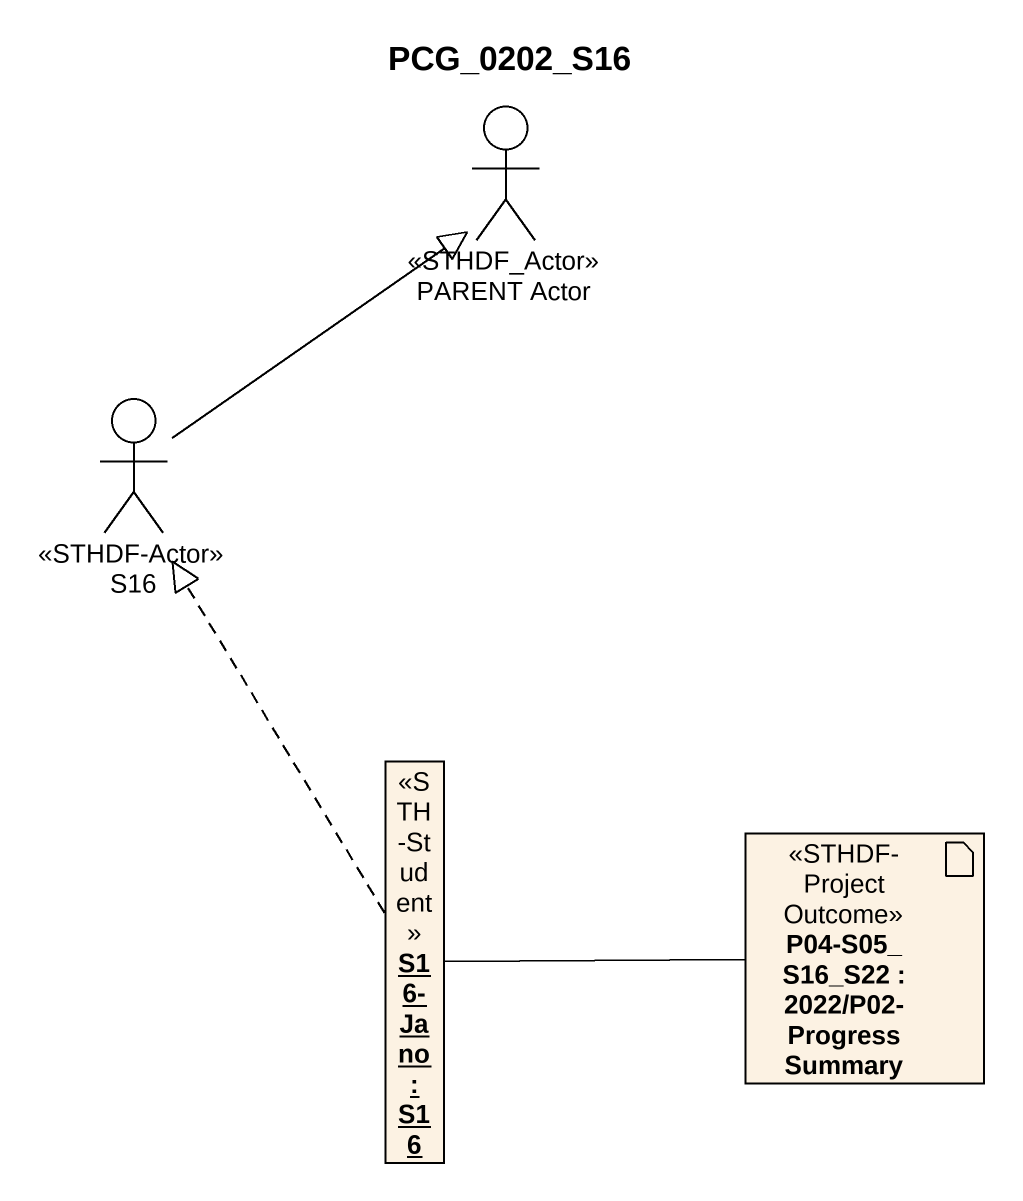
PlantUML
@startuml
title PCG_0202_S16
allowmixing
hide circle
hide empty members
actor "PARENT Actor" as PARENT_Actor <<STHDF_Actor>>
actor S16 <<STHDF-Actor>>
object "S16-Jano : S16" as S16_Jano <<STH-Student>>
artifact "P04-S05_S16_S22 : 2022/P02-Progress Summary" as P04_S05_S16_S22 <<STHDF-ProjectOutcome>>
S16 -up-|> PARENT_Actor
S16_Jano .up.|> S16
P04_S05_S16_S22 -left- S16_Jano
@enduml
